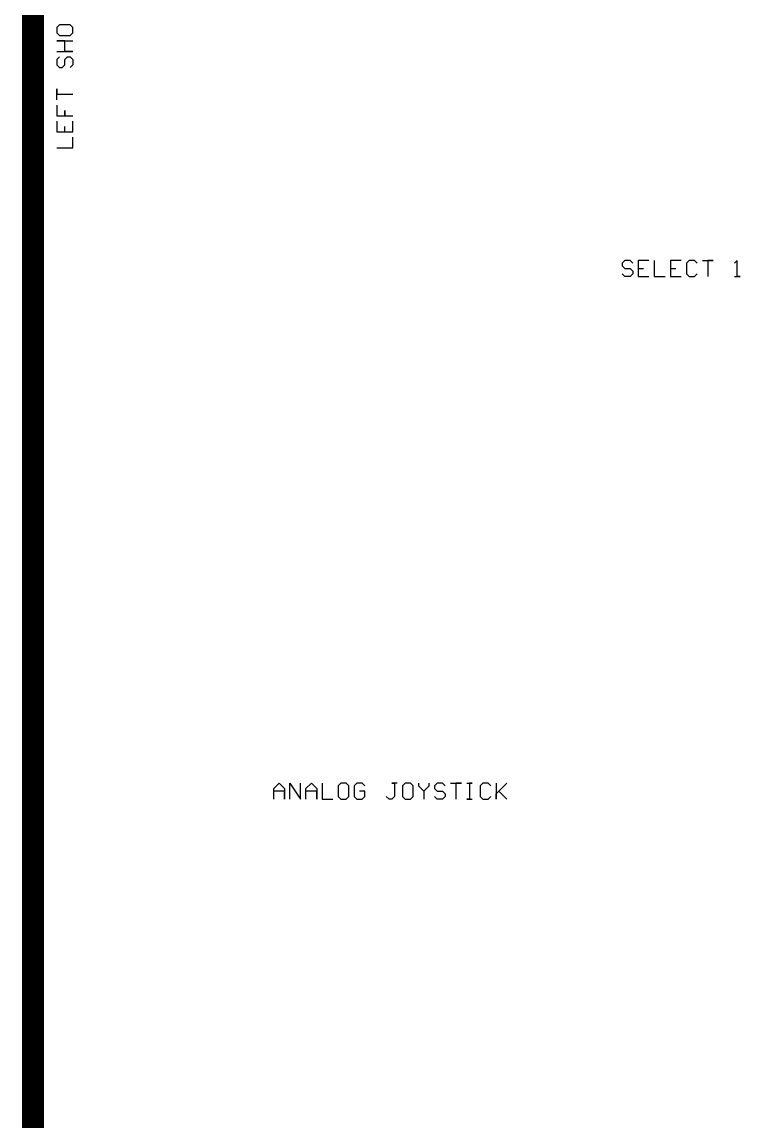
# Model space of a CAD drawing. Header units: millimetres. Extents: x 1.5 to 17.5, y 1 to 11.2.
# Drawn here: x 6.08 to 7.42, y 5.275 to 7.325 of the extents above; entities that cross this region are included whole.
import ezdxf

# ---------------------------------------------------------------- set-up
doc = ezdxf.new("R2010")
doc.units = ezdxf.units.MM
doc.header["$MEASUREMENT"] = 0
for name, color, linetype in [('InternalPlane1', 76, 'Continuous'), ('InternalPlane2', 16, 'Continuous'), ('Mechanical2', 216, 'Continuous'), ('Mechanical8', 56, 'Continuous')]:
    doc.layers.add(name, color=color, linetype=linetype)

msp = doc.modelspace()

# ---------------------------------------------------------------- linework, layer by layer
at = {"layer": 'InternalPlane1'}
msp.add_line((6.1201, 3.3937), (6.1201, 7.7244), dxfattribs=at)
at = {"layer": 'InternalPlane1', "const_width": 0.04}
msp.add_lwpolyline([(6.1, 3.3937), (6.1, 7.7244)], dxfattribs=at)
at = {"layer": 'InternalPlane2'}
msp.add_line((6.1201, 3.3937), (6.1201, 7.7244), dxfattribs=at)
at = {"layer": 'InternalPlane2', "const_width": 0.04}
msp.add_lwpolyline([(6.1, 3.3937), (6.1, 7.7244)], dxfattribs=at)
at = {"layer": 'Mechanical2', "const_width": 0.01}
msp.add_lwpolyline([(6.1, 3.3937), (6.1, 7.7244)], dxfattribs=at)
at = {"layer": 'Mechanical8'}
for p, q in [((6.15, 7.3199), (6.145, 7.3149)), ((6.17, 7.3199), (6.15, 7.3199)), ((6.175, 7.3149), (6.17, 7.3199)), ((6.145, 7.3149), (6.145, 7.3049)), ((6.145, 7.3049), (6.15, 7.2999)), ((6.15, 7.2999), (6.17, 7.2999)), ((6.17, 7.2999), (6.175, 7.3049)), ((6.175, 7.3049), (6.175, 7.3149)), ((6.16, 7.2899), (6.145, 7.2899)), ((6.145, 7.2899), (6.175, 7.2899)), ((6.16, 7.2699), (6.16, 7.2899)), ((6.145, 7.2699), (6.175, 7.2699)), ((6.15, 7.2599), (6.145, 7.2549)), ((6.175, 7.2699), (6.16, 7.2699)), ((6.16, 7.2549), (6.165, 7.2599)), ((6.165, 7.2599), (6.17, 7.2599)), ((6.17, 7.2599), (6.175, 7.2549)), ((6.145, 7.2549), (6.145, 7.2449)), ((6.145, 7.2449), (6.15, 7.24)), ((6.15, 7.24), (6.155, 7.24)), ((6.155, 7.24), (6.16, 7.2449)), ((6.16, 7.2449), (6.16, 7.2549)), ((6.175, 7.2449), (6.17, 7.24)), ((6.175, 7.2549), (6.175, 7.2449)), ((6.145, 7.18), (6.145, 7.2)), ((6.145, 7.2), (6.145, 7.19)), ((6.145, 7.19), (6.175, 7.19)), ((6.145, 7.17), (6.145, 7.15)), ((6.16, 7.15), (6.16, 7.16)), ((6.16, 7.16), (6.16, 7.15)), ((6.145, 7.15), (6.16, 7.15)), ((6.145, 7.14), (6.145, 7.12)), ((6.16, 7.15), (6.175, 7.15)), ((6.175, 7.12), (6.175, 7.14)), ((6.145, 7.12), (6.175, 7.12)), ((6.16, 7.12), (6.16, 7.13)), ((6.175, 7.09), (6.175, 7.11)), ((6.145, 7.09), (6.175, 7.09)), ((7.205, 6.88), (7.2, 6.875)), ((7.2, 6.875), (7.2, 6.87)), ((7.2, 6.87), (7.205, 6.865)), ((7.215, 6.88), (7.205, 6.88)), ((7.22, 6.875), (7.215, 6.88)), ((7.25, 6.88), (7.23, 6.88)), ((7.23, 6.88), (7.23, 6.85)), ((7.26, 6.88), (7.26, 6.85)), ((7.31, 6.88), (7.29, 6.88)), ((7.29, 6.88), (7.29, 6.85)), ((7.325, 6.88), (7.32, 6.875)), ((7.32, 6.875), (7.32, 6.855)), ((7.335, 6.88), (7.325, 6.88)), ((7.34, 6.875), (7.335, 6.88)), ((7.35, 6.88), (7.3699, 6.88)), ((7.3699, 6.88), (7.3599, 6.88)), ((7.3599, 6.88), (7.3599, 6.85)), ((7.4149, 6.88), (7.4099, 6.875)), ((7.4149, 6.85), (7.4149, 6.88)), ((7.205, 6.85), (7.2, 6.855)), ((7.205, 6.865), (7.215, 6.865)), ((7.215, 6.85), (7.205, 6.85)), ((7.215, 6.865), (7.22, 6.86)), ((7.22, 6.855), (7.215, 6.85)), ((7.22, 6.86), (7.22, 6.855)), ((7.23, 6.865), (7.24, 6.865)), ((7.23, 6.85), (7.25, 6.85)), ((7.26, 6.85), (7.28, 6.85)), ((7.29, 6.865), (7.3, 6.865)), ((7.29, 6.85), (7.31, 6.85)), ((7.32, 6.855), (7.325, 6.85)), ((7.325, 6.85), (7.335, 6.85)), ((7.335, 6.85), (7.34, 6.855)), ((7.4099, 6.85), (7.4199, 6.85)), ((7.4199, 6.85), (7.4149, 6.85)), ((6.55, 5.895), (6.56, 5.905)), ((6.56, 5.905), (6.57, 5.895)), ((6.58, 5.875), (6.58, 5.905)), ((6.58, 5.905), (6.6, 5.875)), ((6.6, 5.875), (6.6, 5.905)), ((6.61, 5.895), (6.62, 5.905)), ((6.62, 5.905), (6.63, 5.895)), ((6.64, 5.905), (6.64, 5.875)), ((6.675, 5.905), (6.67, 5.9)), ((6.685, 5.905), (6.675, 5.905)), ((6.69, 5.9), (6.685, 5.905)), ((6.7049, 5.905), (6.7, 5.9)), ((6.7149, 5.905), (6.7049, 5.905)), ((6.7199, 5.9), (6.7149, 5.905)), ((6.7799, 5.905), (6.7699, 5.905)), ((6.7699, 5.905), (6.7749, 5.905)), ((6.7749, 5.905), (6.7749, 5.88)), ((6.7949, 5.905), (6.7899, 5.9)), ((6.8049, 5.905), (6.7949, 5.905)), ((6.8099, 5.9), (6.8049, 5.905)), ((6.8199, 5.905), (6.8199, 5.9)), ((6.8399, 5.9), (6.8399, 5.905)), ((6.8549, 5.905), (6.8499, 5.9)), ((6.8649, 5.905), (6.8549, 5.905)), ((6.8699, 5.9), (6.8649, 5.905)), ((6.8799, 5.905), (6.8999, 5.905)), ((6.8999, 5.905), (6.8899, 5.905)), ((6.8899, 5.905), (6.8899, 5.875)), ((6.9099, 5.905), (6.9199, 5.905)), ((6.9199, 5.905), (6.9149, 5.905)), ((6.9149, 5.905), (6.9149, 5.875)), ((6.9399, 5.905), (6.9349, 5.9)), ((6.9499, 5.905), (6.9399, 5.905)), ((6.9549, 5.9), (6.9499, 5.905)), ((6.9649, 5.905), (6.9649, 5.875)), ((6.9649, 5.885), (6.9849, 5.905)), ((6.9849, 5.905), (6.9699, 5.89)), ((6.55, 5.875), (6.55, 5.895)), ((6.57, 5.89), (6.55, 5.89)), ((6.57, 5.895), (6.57, 5.875)), ((6.57, 5.875), (6.57, 5.89)), ((6.61, 5.875), (6.61, 5.895)), ((6.63, 5.89), (6.61, 5.89)), ((6.63, 5.895), (6.63, 5.875)), ((6.63, 5.875), (6.63, 5.89)), ((6.67, 5.9), (6.67, 5.88)), ((6.69, 5.88), (6.69, 5.9)), ((6.7, 5.9), (6.7, 5.88)), ((6.7199, 5.89), (6.7099, 5.89)), ((6.7199, 5.88), (6.7199, 5.89)), ((6.7899, 5.9), (6.7899, 5.88)), ((6.8099, 5.88), (6.8099, 5.9)), ((6.8199, 5.9), (6.8299, 5.89)), ((6.8299, 5.89), (6.8399, 5.9)), ((6.8299, 5.89), (6.8299, 5.875)), ((6.8499, 5.9), (6.8499, 5.895)), ((6.8499, 5.895), (6.8549, 5.89)), ((6.8549, 5.89), (6.8649, 5.89)), ((6.8649, 5.89), (6.8699, 5.885)), ((6.8699, 5.885), (6.8699, 5.88)), ((6.9349, 5.9), (6.9349, 5.88)), ((6.9649, 5.875), (6.9649, 5.885)), ((6.9699, 5.89), (6.9849, 5.875)), ((6.64, 5.875), (6.66, 5.875)), ((6.67, 5.88), (6.675, 5.875)), ((6.675, 5.875), (6.685, 5.875)), ((6.685, 5.875), (6.69, 5.88)), ((6.7, 5.88), (6.7049, 5.875)), ((6.7049, 5.875), (6.7149, 5.875)), ((6.7149, 5.875), (6.7199, 5.88)), ((6.7649, 5.875), (6.7599, 5.88)), ((6.7699, 5.875), (6.7649, 5.875)), ((6.7749, 5.88), (6.7699, 5.875)), ((6.7899, 5.88), (6.7949, 5.875)), ((6.7949, 5.875), (6.8049, 5.875)), ((6.8049, 5.875), (6.8099, 5.88)), ((6.8549, 5.875), (6.8499, 5.88)), ((6.8649, 5.875), (6.8549, 5.875)), ((6.8699, 5.88), (6.8649, 5.875)), ((6.9149, 5.875), (6.9099, 5.875)), ((6.9099, 5.875), (6.9199, 5.875)), ((6.9349, 5.88), (6.9399, 5.875)), ((6.9399, 5.875), (6.9499, 5.875)), ((6.9499, 5.875), (6.9549, 5.88))]:
    msp.add_line(p, q, dxfattribs=at)

doc.saveas('drawing.dxf')
